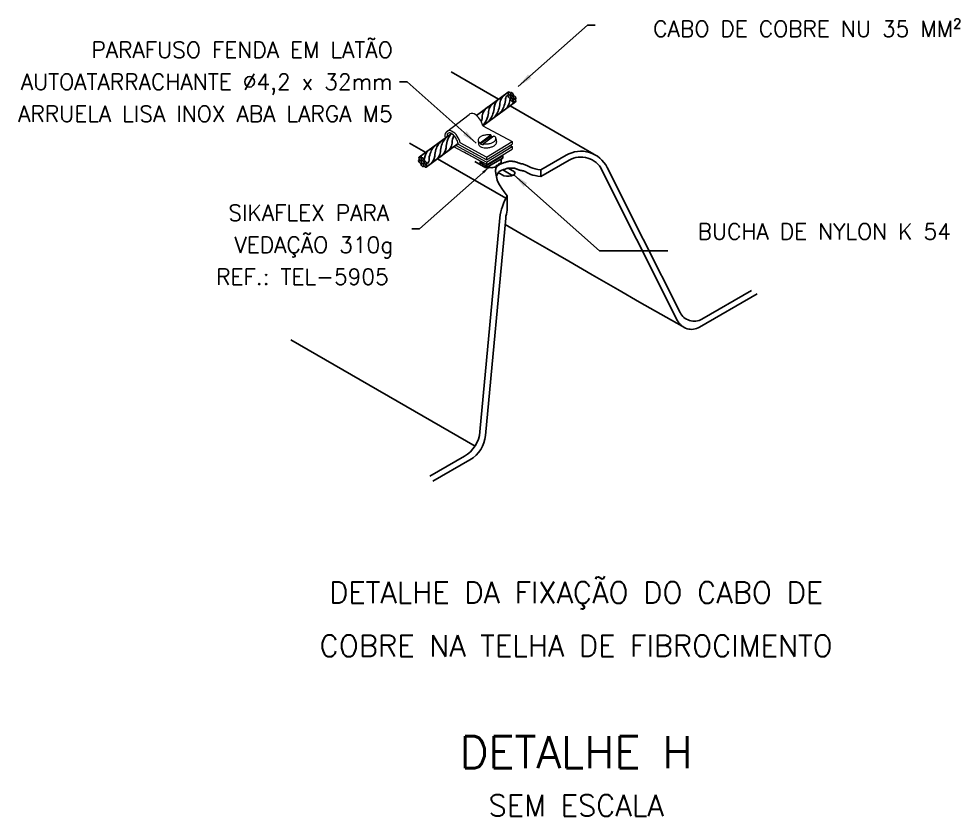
# Model space of a CAD drawing. Header units: millimetres. Extents: x 4236 to 4463, y 1839 to 1973.
# Drawn here: x 4382.55 to 4389.18, y 1852.69 to 1858.3 of the extents above; entities that cross this region are included whole.
import ezdxf
from ezdxf.enums import TextEntityAlignment as Align

# ---------------------------------------------------------------- set-up
doc = ezdxf.new("R2010")
doc.units = ezdxf.units.MM
for name, color, linetype in [('C01', 1, 'Continuous'), ('C02', 42, 'Continuous'), ('C03', 7, 'Continuous'), ('C04', 5, 'Continuous'), ('C05', 4, 'Continuous')]:
    doc.layers.add(name, color=color, linetype=linetype)
doc.layers.add('Cabo 16 mm²', color=1, linetype='Continuous', lineweight=20)
doc.styles.add('100CL', font='romans.shx', dxfattribs={"height": 25})
doc.styles.add('140CL', font='romans.shx', dxfattribs={"height": 100})
doc.styles.add('80CL', font='romans.shx', dxfattribs={"height": 2})

# ---------------------------------------------------------------- blocks, each defined once
blk = doc.blocks.new('A$C76576F64')
at = {"layer": 'C01'}
for centre, major_axis, ratio, start_param, end_param in [((0.6973068076749769, 0.4010756641516764), (-0.06156059063818413, -0.06144993752071506), 0.9999999999976028, 4.421121736771361, 5.267556792946176), ((0.690170489666798, 0.4396775382958822), (-0.02487016430550492, -0.02482546101101338), 0.9999999999855568, 4.348838242355383, 5.325341205187715), ((0.565295700272145, 0.3249320454215194), (0.06144993752044848, -0.06156059063791709), 0.999999999996807, 2.850325409970544, 3.696760466150085), ((0.6114691978714291, 0.3516011362701192), (0.06144993752061712, -0.061560590638086), 0.999999999995917, 2.850325409973752, 3.696760466151379), ((0.6543880027738851, 0.3763384002108978), (0.06144993752059318, -0.06156059063806203), 0.9999999999915787, 2.850325409973489, 3.696760466153322), ((0.5260326896091101, 0.4501883357092993), (-0.08961101215562144, -0.08944993933692715), 0.9999999999964784, 1.299531290996771, 1.950007241479633), ((0.4792870575356574, 0.4349338907722995), (-0.09489200906093324, -0.09472144382566433), 0.9999999999840194, 1.896335536428903, 2.252990485523359), ((0.5222058624367492, 0.4596711547137602), (0.09472144382358402, -0.09489200905884919), 0.9999999999898185, 0.3255392096419336, 0.6821941587397387), ((0.5579103007103186, 0.4676931562905793), (0.09405873054679344, -0.09422810243194267), 0.9999999999959837, 0.06773369456712719, 0.6299074664423441), ((0.5777203500538235, 0.447847434922096), (-0.09422810244166849, -0.09405873055650175), 0.9999999999401721, 2.042445913523546, 2.200703793208115), ((0.3472759501305518, 0.3587902720419152), (-0.1325535138614317, 0.02054915836453367), 0.856882734854933, 2.856172596217645, 3.199573447466268), ((0.4401950798069265, 0.4007138078279695), (0.06883508461080076, 0.1074618771115421), 0.9919346632898577, 4.241793326935669, 4.873719120004919), ((0.3934494477321095, 0.3854593628902876), (-0.09489200906095807, -0.0947214438256891), 0.999999999981395, 1.896335536428118, 2.252990485521813), ((0.4831138847080183, 0.4254510717685207), (-0.08961101215538438, -0.08944993933669049), 0.9999999999991634, 1.299531290996078, 1.950007241481794), ((0.4363682526345656, 0.4101966268310662), (-0.0948920090607622, -0.09472144382549359), 0.9999999999839688, 1.896335536427758, 2.252990485523072), ((0.3972762749040157, 0.3759765438865088), (-0.1110514316302707, 0.06091762484155647), 0.9607038899753951, 2.736010039532539, 3.240084460986466), ((0.2464618934254759, 0.09540981673490023), (0.08953051196896522, 0.08953051196896522), 0.9999999999991634, 1.299531290996078, 1.950007241481794), ((0.2893584287671729, 0.1201856779125592), (-0.08953051196896505, 0.08953051196896505), 0.9999999999947624, -0.2712650358003867, 0.3792109146877489), ((0.3322549641102341, 0.1449615390909003), (0.08953051196920209, 0.08953051196920207), 0.9999999999964784, 1.466562010155103, 1.950007241479633), ((0.3822398088900627, 0.1621927813482671), (0.09480676480095744, 0.09480676480095743), 0.999999999981395, 1.835144857317934, 2.252990485521813), ((0.1717035061919887, 0.05310046682461689), (-0.09414345457863486, 0.09414345457863488), 0.9999999999959837, 0.06773369456712719, 0.6299074664423441), ((0.2035653580837788, 0.07063395555724128), (0.08953051196920209, 0.08953051196920207), 0.9999999999964784, 1.299531290996771, 1.950007241479633), ((0.2502972492384288, 0.08593044395752258), (0.09480676480093264, 0.09480676480093264), 0.9999999999840194, 1.896335536428903, 2.252990485523359), ((0.1180402011127626, 0.1691442614260268), (-0.06150528896362389, 0.06150528896362389), 0.999999999995917, 2.850325409973752, 3.696760466151379), ((0.2931937845801258, 0.1107063051358637), (0.09480676480076175, 0.09480676480076175), 0.9999999999839688, 1.896335536427758, 2.252990485523072), ((0.3360903199231871, 0.1354821663135226), (0.09480676480095744, 0.09480676480095743), 0.999999999981395, 1.896335536428118, 2.252990485521813), ((0.1641896900773645, 0.195854876461226), (-0.06150528896345509, 0.06150528896345512), 0.999999999996807, 2.850325409970544, 3.696760466150085), ((0.1518756128139103, 0.07292836020269533), (0.09414345458835195, 0.09414345458835192), 0.9999999999401721, 2.042445913523546, 2.200703793208115), ((0.03941816953602029, 0.08099709995826743), (0.02484782271137812, 0.02484782271137812), 0.9999999999855568, 4.348838242355383, 5.325341205187715), ((0.03224713042800431, 0.1195925390707089), (0.06150528896372193, 0.06150528896372193), 0.9999999999976028, 4.421121736771361, 5.267556792946176), ((0.2074007138967318, 0.06115458277918151), (-0.09480676479885046, 0.09480676479885046), 0.9999999999898185, 0.3255392096419336, 0.6821941587397387), ((0.07514366576970133, 0.1443684002483678), (-0.06150528896359993, 0.06150528896359993), 0.9999999999915787, 2.850325409973489, 3.696760466153322)]:
    blk.add_ellipse(centre, major_axis=major_axis, ratio=ratio, start_param=start_param, end_param=end_param, dxfattribs=at)
at = {"layer": 'C02'}
for p, q in [((0.6806888138939939, 0.4917927682502068), (0.4394628860795819, 0.352756523893504)), ((0.7234004372430718, 0.4176276945256632), (0.476537416618612, 0.2754893843339232)), ((0.006168400655042205, 0.1030170430913131), (0.2511770109736062, 0.2445272902077704)), ((0.04894672128375532, 0.02889042024980881), (0.2908416401182876, 0.1686022846445212))]:
    blk.add_line(p, q, dxfattribs=at)
at = {"layer": 'C02', "lineweight": 0}
for p, q in [((0.2166814651700406, 0.2601327327311083), (0.3887964718510375, 0.3642159197875117)), ((0.476537416618612, 0.2754893843339232), (0.6690540032509489, 0.1420353936578067)), ((0.4451264810359135, 0.1575599253635573), (0.5264526988239595, 0.2045136390956941)), ((0.5264526988239595, 0.2045136390956941), (0.5264526988239595, 0.1966669521889344)), ((0.4743803600545107, -3.442687557253521e-08), (0.2582853790845547, 0.1497986820365895)), ((0.4758194179617021, 0.01739204828436414), (0.2727565262930511, 0.1581568193882958)), ((0.4772584758679841, 0.03478413098832789), (0.2913014939886125, 0.1636909527849184)), ((0.4786975337747208, 0.05217621369592962), (0.3061203715838019, 0.1718080407340494)), ((0.4772584758679841, 0.03478413098832789), (0.327971720613732, 0.138270867337269)), ((0.432251221858678, 0.1766055288685493), (0.432251221858678, 0.1495330503307741)), ((0.4451264810359135, 0.1497132384567976), (0.5264526988239595, 0.1966669521889344)), ((0.4451264810359135, 0.1575599253635573), (0.4451264810359135, 0.1497132384567976)), ((0.4451264810359135, 0.1497132384567976), (0.4650555630400959, 0.1408507317346448)), ((0.4650555630400959, 0.1486974186414045), (0.5463817808276872, 0.1956511323737686)), ((0.4650555630400959, 0.1486974186414045), (0.4650555630400959, 0.1408507317346448)), ((0.4786975337747208, 0.05217621369592962), (0.6690540032509489, 0.1420353936578067)), ((0.5264526988239595, 0.1966669521889344), (0.538704399186372, 0.1912185940157087)), ((0.5592570400049226, 0.1766055288685493), (0.5592570400049226, 0.1495330503307741)), ((0.6690540032509489, 0.1420353936578067), (0.6676149453442122, 0.124643310950205)), ((0.4559538922976571, 0.01277333590792296), (0.3250936048016229, 0.1034867019238845)), ((0.4743803600558749, -3.442619345150888e-08), (0.664736829532103, 0.08985914553568364)), ((0.4758194179630664, 0.01739204828504626), (0.6661758874392945, 0.1072512282469233)), ((0.4772584758679841, 0.03478413098832789), (0.6676149453442122, 0.124643310950205)), ((0.6518334309466809, 0.1171935303029841), (0.6661758874392945, 0.1072512282469233)), ((0.6661758874392945, 0.1072512282469233), (0.664736829532103, 0.08985914553568364)), ((0.4758194179617021, 0.01739204828436414), (0.4743803600545107, -3.442687557253521e-08)), ((0.4786975337747208, 0.05217621369592962), (0.4772584758679841, 0.03478413098832789))]:
    blk.add_line(p, q, dxfattribs=at)
for points in [[(0.5264526988239595, 0.2045136390956941, 0.01640901410351337), (0.521436662942051, 0.2057253931966443, 0.05109929896207354), (0.4957541309322551, 0.2083569834053378, 0.05109929896207855), (0.4700715989220043, 0.2057253931966443, 0.06494810165028665), (0.4508507933010151, 0.1990571976839419, 0.1042029417664151), (0.4361277951543343, 0.1873615579061152, 0.174704521189028), (0.432251221858678, 0.1766055288685493, 0.1747045211890303), (0.4361277951543343, 0.1658494998309834, 0.0673798441122111), (0.4451264810359135, 0.1575599253635573, 0.06494810165028905)], [(0.432251221858678, 0.1495330503307741, 0.1747045211890303), (0.4361277951543343, 0.1387770212932082, 0.1042029417664233), (0.4508507933010151, 0.1270813815153815, 0.06494810165028905), (0.4700715989220043, 0.1204131860026791, 0.0510992989620726), (0.4957541309322551, 0.1177815957939856, 0.05109929896208093), (0.521436662942051, 0.1204131860026791, 0.06494810165029666), (0.5406574685630403, 0.1270813815153815, 0.104202941766425), (0.5553804667097211, 0.1387770212932082, 0.1747045211890353), (0.5592570400049226, 0.1495330503307741, 0.174704521189028)], [(0.4650555630400959, 0.1486974186414045, 0.0164090141035104), (0.4700715989220043, 0.1474856645404543, 0.0510992989620726), (0.4957541309322551, 0.1448540743317608, 0.05109929896208093), (0.521436662942051, 0.1474856645404543, 0.06494810165029666), (0.5406574685630403, 0.1541538600529293, 0.104202941766425), (0.5553804667097211, 0.1658494998309834, 0.1747045211890353), (0.5592570400049226, 0.1766055288685493, 0.174704521189028)], [(0.5592570400049226, 0.1766055288685493, 0.174704521189028), (0.5553804667097211, 0.1873615579061152, 0.06737984411220085), (0.5463817808276872, 0.1956511323737686, 0.06494810165029295)]]:
    blk.add_lwpolyline(points, format="xyb", dxfattribs=at)
for centre, radius, start, end in [((0.4078571835611911, 0.3351523986432312), 0.03490414922707272, 61.28336544415288, 126.8382641209283), ((0.3448809685555716, 0.2598457979913746), 0.1325825859990536, 6.776186611545842, 53.02342464547258), ((0.2374401398233204, 0.2314710551975168), 0.03490414922707272, 61.28336544415288, 202.7088188578343), ((0.2374401398255941, 0.2314710551975168), 0.01919778436678242, 61.28336544902704, 196.1428081042493), ((0.1723668114887005, 0.1550321110839832), 0.1192494638531377, 4.163977467690052, 51.46136866760936), ((0.1744639248177009, 0.1561644545456602), 0.1325825859990536, 6.776186611545842, 53.02342464547258)]:
    blk.add_arc(centre, radius, start, end, dxfattribs=at)
at = {"layer": 'C02'}
for centre, major_axis, ratio in [((0.6843554301167387, 0.4602173474804658), (0.007144556561741622, -0.01240048238644946), 0.5094834039478733), ((0.6878333704548822, 0.479392285863014), (0.007144556560370732, -0.01240048238723929), 0.5094834039744696), ((0.7021224835775683, 0.4545913210888557), (0.007144556560516171, -0.0124004823871555), 0.5094834039478731), ((0.7059273739287164, 0.4729849451107384), (0.007144556560677828, -0.01240048238706236), 0.5094834039685116), ((0.6986445432376058, 0.4354163827065349), (0.007144556560447502, -0.01240048238719506), 0.509483403968512), ((0.7162553441785349, 0.430027867686249), (0.007144556560677828, -0.01240048238706236), 0.5094834039685116), ((0.7200602345310472, 0.4484214917079044), (0.007144556560464071, -0.01240048238698871), 0.5094834039539442), ((0.00953630231333591, 0.07222626301859236), (-0.007155708418159329, 0.01239405054491755), 0.5094834039539442), ((0.01332464529878052, 0.09062330225515325), (-0.007155708418373151, 0.01239405054499102), 0.5094834039685116), ((0.02747959602720584, 0.06607257188488802), (-0.007155708418211581, 0.0123940505450843), 0.5094834039478731), ((0.03094028630721368, 0.08525063106094422), (-0.007155708418142946, 0.01239405054512391), 0.509483403968512), ((0.04525170314354909, 0.06046252997111878), (-0.007155708419436394, 0.01239405054437715), 0.5094834039478733), ((0.02369125304312547, 0.04767553264832713), (-0.007155708418373151, 0.01239405054499102), 0.5094834039685116), ((0.0417910128649055, 0.04128447079506259), (-0.007155708418066216, 0.01239405054516822), 0.5094834039744696)]:
    blk.add_ellipse(centre, major_axis=major_axis, ratio=ratio, dxfattribs=at)

msp = doc.modelspace()

# ---------------------------------------------------------------- linework, layer by layer
at = {"layer": 'C01'}
for p, q in [((4385.839823211551, 1857.252097904163), (4385.761908844747, 1857.297300659072)), ((4385.839823211551, 1857.267641558564), (4385.794964506365, 1857.293666759554)), ((4385.839823211551, 1857.267641558564), (4385.95952332452, 1857.336415009782)), ((4385.839823211551, 1857.252097904163), (4385.95952332452, 1857.32087135538)), ((4385.95952332452, 1857.336415009782), (4385.952049496279, 1857.340751021741)), ((4385.95952332452, 1857.336415009782), (4385.95952332452, 1857.32087135538)), ((4385.839823211551, 1857.267641558564), (4385.839823211551, 1857.252097904163))]:
    msp.add_line(p, q, dxfattribs=at)
msp.add_spline([(4385.950208882618, 1857.315519762137), (4385.947555029107, 1857.304111074289), (4385.947958820774, 1857.294016282626), (4385.943113320776, 1857.285536657629), (4385.9316182311, 1857.28137062916), (4385.928666822323, 1857.274361033315), (4385.913540852341, 1857.268827141858), (4385.911327295758, 1857.260710767721), (4385.897308104068, 1857.257390432847), (4385.880525612465, 1857.252425740974), (4385.86962323747, 1857.255656074306), (4385.860784420452, 1857.255914728458), (4385.8545126768, 1857.260710767721)], degree=3, dxfattribs=at)
at = {"layer": 'C02'}
for p, q in [((4386.067085231893, 1857.825670124447), (4386.554361896448, 1858.258034256942)), ((4386.554361896448, 1858.258034256942), (4386.608412857793, 1858.258034256942)), ((4385.285240197396, 1857.858215582464), (4385.231189236051, 1857.858215582464)), ((4385.772516861952, 1857.425851449969), (4385.285240197396, 1857.858215582464)), ((4385.860847677514, 1857.255896094897), (4385.373571012959, 1856.823531962402)), ((4385.966844257756, 1857.19622486469), (4385.926707225279, 1857.219397991194)), ((4386.01892450504, 1857.203169476088), (4385.958791183122, 1857.237887465684)), ((4386.042226525525, 1857.223764121428), (4385.997145526579, 1857.249791648304)), ((4386.037152904113, 1857.203194118544), (4386.640790992274, 1856.667581647615)), ((4385.373571012959, 1856.823531962402), (4385.319520051615, 1856.823531962402)), ((4386.640790992274, 1856.667581647615), (4387.119808155913, 1856.667581647615))]:
    msp.add_line(p, q, dxfattribs=at)
for centre, radius, start, end in [((4386.027819062549, 1857.216585615178), 0.01609676804127775, 236.4566385435045, 26.48474215011782), ((4385.991878446899, 1857.30171035133), 0.108415397974477, 256.6493524900145, 294.2514746672994)]:
    msp.add_arc(centre, radius, start, end, dxfattribs=at)
for points in [[(4386.160271802455, 1857.88334941519), (4386.136527893535, 1857.910454287224), (4386.067085231893, 1857.825670124446)], [(4385.679330291389, 1857.483530740713), (4385.703074200309, 1857.510635612747), (4385.772516861952, 1857.425851449969)], [(4385.814254392233, 1857.227056449525), (4385.826126346693, 1857.213504013508), (4385.860847677514, 1857.255896094897)], [(4386.130339474676, 1857.145514827801), (4386.106595565755, 1857.118409955767), (4386.037152904113, 1857.203194118544)]]:
    msp.add_solid(points, dxfattribs=at)
at = {"layer": 'C03'}
for p, q in [((4385.928783252527, 1857.736138516514), (4385.596033391868, 1857.928251738138)), ((4386.600064836955, 1857.348573913043), (4386.009792209211, 1857.689367973566)), ((4385.416668065945, 1857.361867592609), (4385.302926060097, 1857.426911781731)), ((4385.981062984001, 1857.039114274561), (4385.498006081313, 1857.315353859932)), ((4386.227421538954, 1857.23910564121), (4386.405601256151, 1857.341987494677)), ((4386.227421538954, 1857.19140738477), (4386.426256831395, 1857.306215869948)), ((4386.227421538954, 1857.23910564121), (4386.227421538954, 1857.19140738477)), ((4386.656937075098, 1857.237153609173), (4386.900989975942, 1856.751143732118)), ((4386.693850995051, 1857.255690718919), (4386.947212421546, 1856.751143732118)), ((4385.990770928963, 1857.055543663804), (4385.990770928963, 1856.954482925302)), ((4385.938554644433, 1856.901505797346), (4385.798342060791, 1855.393474740247)), ((4385.979684224061, 1856.897682238299), (4385.837494194556, 1855.368383120253)), ((4385.975612864205, 1856.853893464506), (4386.088687620008, 1856.788547783962)), ((4386.088687620008, 1856.788547783962), (4386.269769217471, 1856.684017333899)), ((4386.900989975942, 1856.751143732118), (4387.189576164531, 1856.176449731144)), ((4386.947212421546, 1856.751143732118), (4387.20684079537, 1856.234116671159)), ((4386.269769217471, 1856.684017333899), (4386.42331072355, 1856.595244730613)), ((4386.42331072355, 1856.595244730613), (4386.588030633525, 1856.500465417334)), ((4386.588030633525, 1856.500465417334), (4386.769091804411, 1856.395881347508)), ((4386.769091804411, 1856.395881347508), (4386.922046006531, 1856.307638538593)), ((4387.343670535984, 1856.130316150329), (4387.749950525576, 1856.364904233716)), ((4387.360935166823, 1856.187983090345), (4387.710360006002, 1856.389742727566)), ((4386.922046006531, 1856.307638538593), (4387.222346802997, 1856.137387988107)), ((4385.763639852681, 1855.293545471714), (4384.466034790576, 1856.042718103622)), ((4385.446174373169, 1855.082390700284), (4385.688733883057, 1855.222445765731)), ((4385.466829302318, 1855.046618702497), (4385.727886016823, 1855.197354145737))]:
    msp.add_line(p, q, dxfattribs=at)
for points in [[(4386.227421538954, 1857.23910564121), (4386.205213070773, 1857.24183562245), (4386.186426526757, 1857.245455988309), (4386.170640074604, 1857.249718915773), (4386.157431882009, 1857.254376581829), (4386.14638011667, 1857.259181163465), (4386.137062946283, 1857.263884837666), (4386.129058538543, 1857.268239781421), (4386.121945061148, 1857.271998171715), (4386.115366240351, 1857.274976106599), (4386.109228036644, 1857.277245368371), (4386.103501969072, 1857.278941660393), (4386.098159556683, 1857.280200686027), (4386.093172318525, 1857.281158148636), (4386.088511773645, 1857.281949751579), (4386.084149441092, 1857.28271119822), (4386.080056839911, 1857.283578191921), (4386.076197950076, 1857.284655442064), (4386.072506595256, 1857.285923682124), (4386.068909060044, 1857.287332651596), (4386.065331629033, 1857.288832089977), (4386.061700586817, 1857.29037173676), (4386.057942217991, 1857.291901331443), (4386.053982807148, 1857.293370613521), (4386.049748638879, 1857.294729322489), (4386.045189452684, 1857.295933899243), (4386.040348807664, 1857.296967590283), (4386.035293717825, 1857.297820343507), (4386.030091197174, 1857.298482106814), (4386.024808259715, 1857.298942828105), (4386.019511919455, 1857.299192455276), (4386.014269190399, 1857.299220936229), (4386.009147086555, 1857.299018218861), (4386.004191400824, 1857.298577601773), (4385.999363041706, 1857.297905786364), (4385.994601696592, 1857.297012824737), (4385.98984705288, 1857.295908768991), (4385.985038797962, 1857.294603671228), (4385.980116619235, 1857.293107583548), (4385.975020204092, 1857.291430558052), (4385.96968923993, 1857.289582646842), (4385.964091895094, 1857.287572785117), (4385.958310261742, 1857.285405440479), (4385.952454912983, 1857.283083963628), (4385.946636421928, 1857.280611705263), (4385.940965361686, 1857.277992016086), (4385.935552305365, 1857.275228246796), (4385.930507826078, 1857.272323748094), (4385.925942496931, 1857.269281870679), (4385.921943994585, 1857.266103731454), (4385.918508409886, 1857.262781512115), (4385.915608937235, 1857.259305160563), (4385.913218771027, 1857.255664624697), (4385.911311105661, 1857.251849852416), (4385.909859135535, 1857.247850791619), (4385.908836055047, 1857.243657390205), (4385.908215058593, 1857.239259596073), (4385.907964872971, 1857.234659643024), (4385.908036354577, 1857.229908908461), (4385.908375892206, 1857.225071055691), (4385.908929874655, 1857.220209748019), (4385.909644690717, 1857.215388648751), (4385.910466729188, 1857.210671421191), (4385.911342378864, 1857.206121728646), (4385.91221802854, 1857.201803234421), (4385.913051794462, 1857.197754750795), (4385.913848702681, 1857.193915685936), (4385.914625506699, 1857.190200596989), (4385.915398960016, 1857.186524041095), (4385.916185816134, 1857.182800575397), (4385.917002828555, 1857.178944757037), (4385.91786675078, 1857.174871143158), (4385.918794336311, 1857.170494290903), (4385.919920021479, 1857.165613979905), (4385.921848973939, 1857.159570879762), (4385.925304044174, 1857.151590882562), (4385.931008082672, 1857.140899880394), (4385.939683939914, 1857.126723765346), (4385.952054466387, 1857.108288429506), (4385.968842512575, 1857.084819764962), (4385.990770928963, 1857.055543663804)], [(4386.227421538954, 1857.19140738477), (4386.205213070773, 1857.19413736601), (4386.186426526757, 1857.197757731868), (4386.170640074604, 1857.202020659332), (4386.157431882009, 1857.206678325389), (4386.14638011667, 1857.211482907024), (4386.137062946283, 1857.216186581226), (4386.129058538543, 1857.22054152498), (4386.121945061148, 1857.224299915275), (4386.115366240351, 1857.227277850158), (4386.109228036644, 1857.22954711193), (4386.103501969072, 1857.231243403952), (4386.098159556683, 1857.232502429587), (4386.093172318525, 1857.233459892195), (4386.088511773645, 1857.234251495139), (4386.084149441092, 1857.23501294178), (4386.080056839911, 1857.23587993548), (4386.076197950076, 1857.236957185624), (4386.072506595256, 1857.238225425684), (4386.068909060044, 1857.239634395156), (4386.065331629033, 1857.241133833536), (4386.061700586817, 1857.24267348032), (4386.057942217991, 1857.244203075003), (4386.053982807148, 1857.24567235708), (4386.049748638879, 1857.247031066048), (4386.045189452684, 1857.248235642803), (4386.040348807664, 1857.249269333842), (4386.035293717825, 1857.250122087067), (4386.030091197174, 1857.250783850374), (4386.024808259715, 1857.251244571664), (4386.019511919455, 1857.251494198836), (4386.014269190399, 1857.251522679788), (4386.009147086555, 1857.25131996242), (4386.004191400824, 1857.250879345332), (4385.999363041706, 1857.250207529924), (4385.994601696592, 1857.249314568296), (4385.98984705288, 1857.24821051255), (4385.985038797962, 1857.246905414787), (4385.980116619235, 1857.245409327107), (4385.975020204092, 1857.243732301612), (4385.96968923993, 1857.241884390401), (4385.964091895094, 1857.239874528677), (4385.958310261742, 1857.237707184039), (4385.952454912983, 1857.235385707187), (4385.946636421928, 1857.232913448823), (4385.938095248362, 1857.229710809389), (4385.93380228184, 1857.228100946943), (4385.927899452874, 1857.221661497161), (4385.913718973534, 1857.194739121146)]]:
    msp.add_lwpolyline(points, dxfattribs=at)
for centre, radius, start, end in [((4386.509012070083, 1857.162845429519), 0.2068469867973924, 26.67055101267037, 119.9959445887802), ((4386.509021482429, 1857.162876868771), 0.1655175420282837, 26.66380145844266, 120.0023503461906), ((4386.287653270296, 1856.869036308153), 0.3506053597818771, 147.8621495715074, 174.6862356298892), ((4386.287618724925, 1856.869051334608), 0.3092626480328219, 163.7104787799592, 174.6880675516374), ((4387.305648391177, 1856.283733523657), 0.1105656955880354, 206.6638014584426, 300.0023503461906), ((4387.288383760338, 1856.226066583642), 0.1105656955880379, 206.6638014584426, 300.0023503461906), ((4385.578160331765, 1855.413946632355), 0.221131391176047, 300.0023503461906, 354.6880675516374), ((4385.61731246553, 1855.388855012362), 0.2211313911760671, 300.0023503461906, 354.6880675516374)]:
    msp.add_arc(centre, radius, start, end, dxfattribs=at)

# ---------------------------------------------------------------- block references
at = {"layer": 'Cabo 16 mm²', "rotation": 6.207367650467047}
msp.add_blockref('A$C76576F64', (4385.37408028947, 1857.223932076242), dxfattribs=at)

# ---------------------------------------------------------------- texts
at = {"layer": 'C03', "style": '80CL'}
for s, p in [('CABO DE COBRE NU 35 MM²', (4389.187778083499, 1858.287924558799)), ('BUCHA DE NYLON K 54', (4389.114402403049, 1856.860498320116))]:
    msp.add_text(s, height=0.1125, dxfattribs=at).set_placement(p, align=Align.TOP_RIGHT)
for s, height, p in [('PARAFUSO FENDA EM LATÃO', 0.1125000000013806, (4385.183894644874, 1858.083215582467)), ('AUTOATARRACHANTE %%C4,2 x 32mm', 0.1125000000013898, (4385.183894644874, 1857.858215582464)), ('ARRUELA LISA INOX ABA LARGA M5', 0.1125000000013898, (4385.183894644874, 1857.633215582462))]:
    msp.add_text(s, height=height, dxfattribs=at).set_placement(p, align=Align.MIDDLE_RIGHT)
for s, height, p in [('SIKAFLEX PARA', 0.11250000000136, (4384.026469665254, 1856.992281962403)), ('VEDAÇÃO 310g', 0.1125000000013806, (4384.069326808111, 1856.767281962401)), ('REF.: TEL-5905', 0.1125000000013806, (4383.940755379539, 1856.542281962398))]:
    msp.add_text(s, height=height, dxfattribs=at).set_placement(p, align=Align.TOP_LEFT)
at = {"layer": 'C04', "color": 5}
for s, style, p in [('DETALHE DA FIXAÇÃO DO CABO DE', '140CL', (4386.475050867038, 1854.262984385433)), ('COBRE NA TELHA DE FIBROCIMENTO', '140CL', (4386.475050867038, 1853.887984385433)), ('SEM ESCALA', '100CL', (4386.475050867038, 1852.762984385433))]:
    msp.add_text(s, height=0.15, dxfattribs=dict(at, style=style)).set_placement(p, align=Align.MIDDLE_CENTER)
at = {"layer": 'C05', "style": '140CL'}
msp.add_text('DETALHE H', height=0.2250000000001364, dxfattribs=at).set_placement((4386.475050867038, 1853.137984385433), align=Align.MIDDLE_CENTER)

doc.saveas('drawing.dxf')
